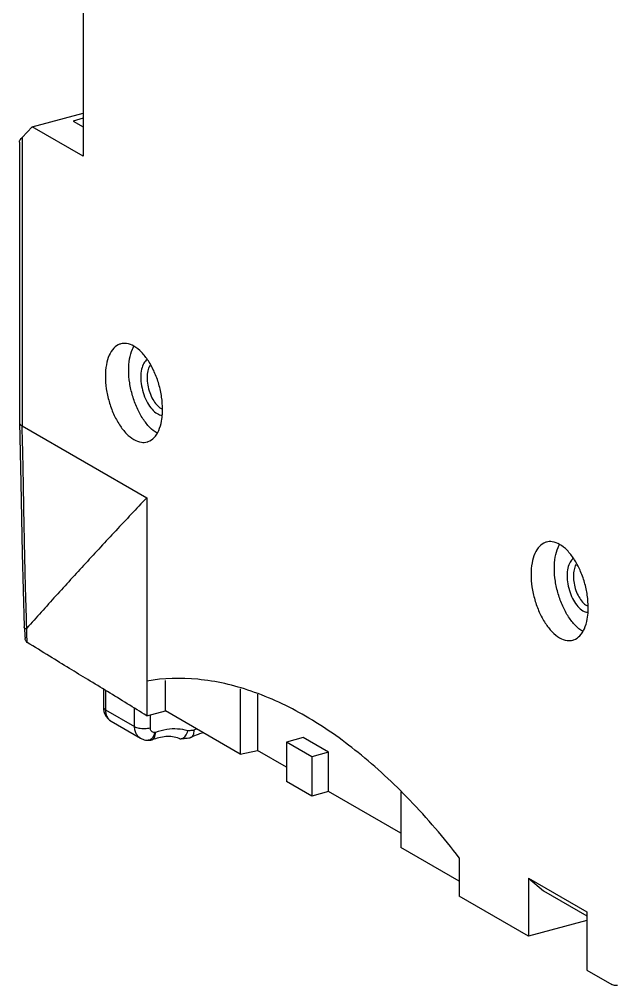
# Model space of a CAD drawing. Extents: x -77 to 255, y -304 to -148.
# Drawn here: x -42.56 to -16.18, y -264.03 to -221.22 of the extents above; entities that cross this region are included whole.
import ezdxf

# ---------------------------------------------------------------- set-up
doc = ezdxf.new("R2010")
doc.units = 0
doc.header["$LTSCALE"] = 1.21
doc.header["$MEASUREMENT"] = 0
doc.layers.get('0').update_dxf_attribs({"linetype": 'CONTINUOUS'})

msp = doc.modelspace()

# ---------------------------------------------------------------- linework, layer by layer
for p, q in [((-39.731, -194.46), (-39.731, -227.28)), ((-41.984, -225.979), (-39.731, -225.376)), ((-39.731, -225.595), (-40.179, -225.729)), ((-42.44, -226.461), (-41.984, -225.979)), ((-39.731, -227.28), (-41.984, -225.979)), ((-40.179, -225.729), (-39.731, -225.987)), ((-42.44, -226.461), (-42.44, -239.231)), ((-42.559, -226.664), (-42.559, -239.076)), ((-42.559, -239.076), (-42.559, -239.08)), ((-42.44, -239.231), (-36.917, -242.421)), ((-36.917, -242.421), (-36.917, -252.073)), ((-42.328, -248.297), (-42.325, -248.336)), ((-42.316, -248.463), (-42.309, -248.561)), ((-36.09, -251.852), (-36.09, -250.509)), ((-32.768, -250.877), (-32.768, -253.77)), ((-38.833, -250.895), (-38.833, -251.694)), ((-38.746, -250.948), (-38.746, -251.805)), ((-32.01, -251.112), (-32.01, -253.614)), ((-38.746, -251.805), (-37.451, -252.553)), ((-37.451, -252.553), (-37.451, -251.742)), ((-36.917, -252.073), (-36.09, -251.852)), ((-36.756, -252.03), (-36.756, -252.605)), ((-32.768, -253.77), (-36.09, -251.852)), ((-38.485, -252.32), (-37.19, -253.068)), ((-36.732, -253.159), (-36.678, -253.148)), ((-29.983, -253.038), (-30.727, -253.238)), ((-29.601, -253.888), (-30.727, -253.238)), ((-30.727, -253.238), (-30.727, -254.985)), ((-28.857, -253.689), (-29.983, -253.038)), ((-32.768, -253.77), (-32.01, -253.614)), ((-30.727, -254.356), (-32.01, -253.614)), ((-28.857, -253.689), (-29.601, -253.888)), ((-28.857, -255.436), (-28.857, -253.689)), ((-29.601, -253.888), (-29.601, -255.635)), ((-29.601, -255.635), (-30.727, -254.985)), ((-28.857, -255.436), (-29.601, -255.635)), ((-25.66, -257.282), (-28.857, -255.436)), ((-25.66, -255.444), (-25.66, -257.911)), ((-23.067, -259.409), (-25.66, -257.911)), ((-23.067, -258.371), (-23.067, -260.073)), ((-19.998, -259.271), (-17.408, -260.767)), ((-19.998, -259.271), (-19.337, -259.829)), ((-19.998, -259.271), (-19.998, -261.845)), ((-19.337, -259.829), (-17.408, -260.943)), ((-19.998, -261.845), (-23.067, -260.073)), ((-17.408, -261.151), (-19.998, -261.845)), ((-17.408, -260.767), (-17.408, -263.341)), ((-17.408, -263.341), (-16.31, -263.975))]:
    msp.add_line(p, q)
for points in [[(-42.559, -239.08), (-42.492, -241.759), (-42.429, -244.893), (-42.34, -248.142)], [(-42.34, -248.14), (-42.339, -248.164), (-42.336, -248.199), (-42.333, -248.228), (-42.328, -248.297)], [(-42.325, -248.336), (-42.322, -248.376), (-42.319, -248.418), (-42.316, -248.463)], [(-42.309, -248.561), (-42.306, -248.613), (-42.303, -248.649)]]:
    msp.add_lwpolyline(points)
for points, knots in [([(-42.559, -226.665), (-42.56, -226.648), (-42.547, -226.604), (-42.506, -226.535), (-42.464, -226.487), (-42.44, -226.461)], [0, 0, 0, 0, 0.0511999, 0.1323788, 0.2409947, 0.2409947, 0.2409947, 0.2409947]), ([(-38.063, -235.598), (-38.08, -235.603), (-38.198, -235.64), (-38.407, -235.79), (-38.603, -236.117), (-38.722, -236.544), (-38.76, -237.048), (-38.717, -237.598), (-38.594, -238.161), (-38.398, -238.7), (-38.141, -239.181), (-37.84, -239.571), (-37.601, -239.77), (-37.48, -239.84)], [0, 0, 0, 0, 0.054257, 0.370394, 0.738696, 1.180562, 1.689306, 2.247091, 2.830623, 3.411046, 3.963908, 4.460273, 4.881471, 4.881471, 4.881471, 4.881471]), ([(-37.48, -235.703), (-37.581, -235.645), (-37.773, -235.567), (-37.981, -235.577), (-38.063, -235.598)], [0, 0, 0, 0, 0.349579, 0.6041796, 0.6041796, 0.6041796, 0.6041796]), ([(-36.458, -239.557), (-36.575, -239.487), (-36.807, -239.293), (-37.104, -238.91), (-37.359, -238.435), (-37.556, -237.899), (-37.681, -237.339), (-37.727, -236.788), (-37.691, -236.282), (-37.607, -235.972), (-37.548, -235.836)], [0, 0, 0, 0, 0.406748, 0.897893, 1.444303, 2.020251, 2.603786, 3.163163, 3.673328, 4.117653, 4.117653, 4.117653, 4.117653]), ([(-36.213, -238.511), (-36.213, -238.325), (-36.243, -237.944), (-36.366, -237.382), (-36.562, -236.843), (-36.819, -236.362), (-37.12, -235.972), (-37.358, -235.773), (-37.48, -235.703)], [0, 0, 0, 0, 0.557785, 1.141317, 1.72174, 2.274602, 2.770967, 3.192165, 3.192165, 3.192165, 3.192165]), ([(-36.892, -236.289), (-36.953, -236.329), (-37.065, -236.464), (-37.159, -236.737), (-37.19, -237.081), (-37.153, -237.462), (-37.053, -237.846), (-36.897, -238.2), (-36.699, -238.491), (-36.533, -238.64), (-36.447, -238.69)], [0, 0, 0, 0, 0.217537, 0.506647, 0.855866, 1.24618, 1.649993, 2.042371, 2.399983, 2.699212, 2.699212, 2.699212, 2.699212]), ([(-36.754, -236.523), (-36.764, -236.537), (-36.819, -236.62), (-36.885, -236.812), (-36.91, -237.104), (-36.879, -237.428), (-36.792, -237.755), (-36.659, -238.053), (-36.492, -238.296), (-36.353, -238.42), (-36.281, -238.461)], [0, 0, 0, 0, 0.051885, 0.299162, 0.595707, 0.927102, 1.271252, 1.603663, 1.902041, 2.151513, 2.151513, 2.151513, 2.151513]), ([(-36.897, -239.944), (-36.879, -239.94), (-36.761, -239.903), (-36.553, -239.753), (-36.357, -239.426), (-36.255, -239.062), (-36.226, -238.813), (-36.219, -238.709)], [0, 0, 0, 0, 0.054257, 0.370394, 0.738696, 1.180562, 1.49177, 1.49177, 1.49177, 1.49177]), ([(-42.559, -239.08), (-42.558, -239.106), (-42.531, -239.171), (-42.474, -239.211), (-42.44, -239.231)], [0, 0, 0, 0, 0.0786158, 0.1991142, 0.1991142, 0.1991142, 0.1991142]), ([(-42.232, -248.139), (-42.241, -247.839), (-42.26, -247.231), (-42.285, -246.326), (-42.308, -245.431), (-42.327, -244.561), (-42.344, -243.717), (-42.358, -242.901), (-42.372, -242.114), (-42.385, -241.355), (-42.4, -240.623), (-42.418, -239.918), (-42.432, -239.457), (-42.44, -239.231)], [0, 0, 0, 0, 0.9015, 1.822367, 2.716339, 3.588926, 4.433226, 5.248215, 6.035655, 6.795279, 7.527127, 8.231831, 8.910648, 8.910648, 8.910648, 8.910648]), ([(-37.48, -239.84), (-37.379, -239.898), (-37.186, -239.976), (-36.979, -239.966), (-36.897, -239.944)], [0, 0, 0, 0, 0.349579, 0.6041796, 0.6041796, 0.6041796, 0.6041796]), ([(-36.917, -242.421), (-37.375, -242.904), (-38.282, -243.869), (-39.624, -245.317), (-40.939, -246.758), (-41.803, -247.719), (-42.23, -248.198)], [0, 0, 0, 0, 1.998438, 3.972872, 5.923241, 7.849488, 7.849488, 7.849488, 7.849488]), ([(-19.202, -244.378), (-19.219, -244.382), (-19.337, -244.419), (-19.546, -244.569), (-19.742, -244.897), (-19.861, -245.324), (-19.899, -245.827), (-19.856, -246.378), (-19.733, -246.94), (-19.537, -247.479), (-19.28, -247.961), (-18.979, -248.351), (-18.74, -248.549), (-18.619, -248.619)], [0, 0, 0, 0, 0.054257, 0.370394, 0.738696, 1.180562, 1.689306, 2.247091, 2.830623, 3.411046, 3.963908, 4.460273, 4.881471, 4.881471, 4.881471, 4.881471]), ([(-18.619, -244.482), (-18.72, -244.424), (-18.912, -244.346), (-19.12, -244.356), (-19.202, -244.378)], [0, 0, 0, 0, 0.349579, 0.6041796, 0.6041796, 0.6041796, 0.6041796]), ([(-17.597, -248.336), (-17.714, -248.267), (-17.946, -248.072), (-18.243, -247.69), (-18.498, -247.214), (-18.695, -246.679), (-18.82, -246.118), (-18.866, -245.567), (-18.83, -245.061), (-18.746, -244.751), (-18.687, -244.615)], [0, 0, 0, 0, 0.406748, 0.897893, 1.444303, 2.020251, 2.603786, 3.163163, 3.673328, 4.117653, 4.117653, 4.117653, 4.117653]), ([(-17.886, -245.287), (-17.916, -245.235), (-18.034, -245.042), (-18.259, -244.751), (-18.497, -244.552), (-18.619, -244.482)], [0, 0, 0, 0, 0.180733, 0.677097, 1.098296, 1.098296, 1.098296, 1.098296]), ([(-18.001, -245.106), (-18.065, -245.145), (-18.179, -245.278), (-18.271, -245.545), (-18.3, -245.876), (-18.265, -246.243), (-18.169, -246.612), (-18.019, -246.952), (-17.829, -247.232), (-17.669, -247.375), (-17.586, -247.423)], [0, 0, 0, 0, 0.223818, 0.501809, 0.837597, 1.212898, 1.601181, 1.978467, 2.322325, 2.610045, 2.610045, 2.610045, 2.610045]), ([(-17.352, -247.291), (-17.352, -247.105), (-17.382, -246.724), (-17.505, -246.162), (-17.68, -245.679), (-17.824, -245.395), (-17.886, -245.287)], [0, 0, 0, 0, 0.557785, 1.141317, 1.72174, 2.094256, 2.094256, 2.094256, 2.094256]), ([(-17.87, -245.343), (-17.88, -245.357), (-17.933, -245.437), (-17.997, -245.62), (-18.021, -245.899), (-17.99, -246.209), (-17.908, -246.52), (-17.781, -246.805), (-17.622, -247.037), (-17.489, -247.155), (-17.42, -247.195)], [0, 0, 0, 0, 0.050983, 0.28702, 0.570086, 0.886418, 1.214925, 1.532226, 1.817041, 2.055174, 2.055174, 2.055174, 2.055174]), ([(-18.036, -248.724), (-18.018, -248.719), (-17.9, -248.682), (-17.692, -248.532), (-17.496, -248.205), (-17.39, -247.827), (-17.362, -247.561), (-17.356, -247.443)], [0, 0, 0, 0, 0.054257, 0.370394, 0.738696, 1.180562, 1.537615, 1.537615, 1.537615, 1.537615]), ([(-42.23, -248.198), (-42.234, -248.203), (-42.242, -248.21), (-42.259, -248.221), (-42.281, -248.225), (-42.306, -248.217), (-42.325, -248.199), (-42.337, -248.173), (-42.339, -248.153), (-42.34, -248.143), (-42.34, -248.142)], [0, 0, 0, 0, 0.0175403, 0.0328429, 0.0591713, 0.0837561, 0.1091045, 0.1363704, 0.1669156, 0.1680699, 0.1680699, 0.1680699, 0.1680699]), ([(-42.227, -248.405), (-42.227, -248.387), (-42.228, -248.344), (-42.229, -248.276), (-42.23, -248.224), (-42.23, -248.198)], [0, 0, 0, 0, 0.0516633, 0.1290987, 0.2062816, 0.2062816, 0.2062816, 0.2062816]), ([(-42.212, -248.822), (-42.239, -248.805), (-42.285, -248.751), (-42.3, -248.684), (-42.303, -248.649)], [0, 0, 0, 0, 0.095481, 0.2011908, 0.2011908, 0.2011908, 0.2011908]), ([(-42.212, -248.822), (-42.213, -248.809), (-42.214, -248.783), (-42.216, -248.73), (-42.22, -248.639), (-42.224, -248.526), (-42.226, -248.439), (-42.227, -248.405)], [0, 0, 0, 0, 0.0394415, 0.0788294, 0.1574377, 0.3139682, 0.4178974, 0.4178974, 0.4178974, 0.4178974]), ([(-18.619, -248.619), (-18.518, -248.678), (-18.325, -248.756), (-18.118, -248.745), (-18.036, -248.724)], [0, 0, 0, 0, 0.349579, 0.6041796, 0.6041796, 0.6041796, 0.6041796]), ([(-36.917, -252.073), (-37.202, -251.895), (-37.779, -251.537), (-38.649, -251.006), (-39.505, -250.487), (-40.362, -249.965), (-41.258, -249.415), (-41.881, -249.028), (-42.212, -248.822)], [0, 0, 0, 0, 1.009282, 2.036242, 3.057795, 4.013936, 5.044961, 6.213513, 6.213513, 6.213513, 6.213513]), ([(-29.879, -252.093), (-30.645, -251.65), (-32.186, -250.923), (-34.589, -250.365), (-36.172, -250.409), (-36.917, -250.536)], [0, 0, 0, 0, 2.6547, 5.073918, 7.33938, 7.33938, 7.33938, 7.33938]), ([(-38.832, -251.694), (-38.833, -251.698), (-38.831, -251.721), (-38.805, -251.766), (-38.768, -251.792), (-38.746, -251.805)], [0, 0, 0, 0, 0.0118948, 0.0691717, 0.1460281, 0.1460281, 0.1460281, 0.1460281]), ([(-38.808, -251.89), (-38.792, -251.95), (-38.746, -252.067), (-38.634, -252.215), (-38.537, -252.29), (-38.485, -252.32)], [0, 0, 0, 0, 0.1879858, 0.3705189, 0.5512037, 0.5512037, 0.5512037, 0.5512037]), ([(-38.746, -251.805), (-38.746, -251.868), (-38.732, -251.989), (-38.668, -252.147), (-38.6, -252.231), (-38.564, -252.263)], [0, 0, 0, 0, 0.1889262, 0.3604632, 0.5060561, 0.5060561, 0.5060561, 0.5060561]), ([(-23.067, -258.371), (-23.753, -257.479), (-25.157, -255.829), (-27.433, -253.708), (-29.062, -252.565), (-29.879, -252.093)], [0, 0, 0, 0, 3.375228, 6.483088, 9.314784, 9.314784, 9.314784, 9.314784]), ([(-38.564, -252.263), (-38.559, -252.267), (-38.535, -252.288), (-38.508, -252.307), (-38.485, -252.32)], [0, 0, 0, 0, 0.01891938, 0.0972991, 0.0972991, 0.0972991, 0.0972991]), ([(-37.19, -253.068), (-37.21, -253.057), (-37.274, -253.013), (-37.366, -252.909), (-37.436, -252.742), (-37.451, -252.618), (-37.451, -252.553)], [0, 0, 0, 0, 0.0683394, 0.2321401, 0.4093968, 0.6033624, 0.6033624, 0.6033624, 0.6033624]), ([(-37.451, -252.553), (-37.424, -252.569), (-37.361, -252.595), (-37.255, -252.622), (-37.136, -252.637), (-37.008, -252.641), (-36.879, -252.631), (-36.796, -252.615), (-36.756, -252.605)], [0, 0, 0, 0, 0.0947642, 0.2031249, 0.3252747, 0.4561231, 0.5868026, 0.7101387, 0.7101387, 0.7101387, 0.7101387]), ([(-36.566, -252.822), (-36.592, -252.822), (-36.644, -252.812), (-36.708, -252.764), (-36.748, -252.691), (-36.756, -252.634), (-36.756, -252.605)], [0, 0, 0, 0, 0.077817, 0.1533078, 0.2330237, 0.3212805, 0.3212805, 0.3212805, 0.3212805]), ([(-36.566, -252.822), (-36.574, -252.862), (-36.596, -252.935), (-36.644, -253.032), (-36.689, -253.085), (-36.713, -253.105)], [0, 0, 0, 0, 0.1215722, 0.2283035, 0.3239521, 0.3239521, 0.3239521, 0.3239521]), ([(-36.678, -253.148), (-36.657, -253.139), (-36.614, -253.108), (-36.566, -253.034), (-36.534, -252.935), (-36.524, -252.861), (-36.522, -252.822)], [0, 0, 0, 0, 0.0677706, 0.1549856, 0.258789, 0.3777138, 0.3777138, 0.3777138, 0.3777138]), ([(-35.48, -253.078), (-35.572, -253.044), (-35.767, -252.997), (-36.072, -252.989), (-36.38, -253.04), (-36.58, -253.107), (-36.678, -253.148)], [0, 0, 0, 0, 0.295737, 0.596662, 0.909308, 1.227073, 1.227073, 1.227073, 1.227073]), ([(-36.522, -252.822), (-36.527, -252.822), (-36.536, -252.822), (-36.551, -252.822), (-36.561, -252.822), (-36.566, -252.822)], [0, 0, 0, 0, 0.01462346, 0.02953867, 0.04444871, 0.04444871, 0.04444871, 0.04444871]), ([(-35.094, -252.748), (-35.24, -252.7), (-35.554, -252.642), (-36.042, -252.67), (-36.363, -252.761), (-36.522, -252.822)], [0, 0, 0, 0, 0.462809, 0.945528, 1.455131, 1.455131, 1.455131, 1.455131]), ([(-35.395, -253.09), (-35.381, -253.088), (-35.337, -253.079), (-35.266, -253.041), (-35.193, -252.966), (-35.133, -252.866), (-35.105, -252.789), (-35.094, -252.748)], [0, 0, 0, 0, 0.0426876, 0.1330747, 0.2364824, 0.3531152, 0.4802562, 0.4802562, 0.4802562, 0.4802562]), ([(-34.833, -252.72), (-34.862, -252.724), (-34.92, -252.73), (-35.007, -252.739), (-35.065, -252.745), (-35.094, -252.748)], [0, 0, 0, 0, 0.087381, 0.1751203, 0.2620627, 0.2620627, 0.2620627, 0.2620627]), ([(-34.833, -252.72), (-34.832, -252.759), (-34.835, -252.83), (-34.857, -252.926), (-34.895, -252.996), (-34.93, -253.024), (-34.945, -253.033)], [0, 0, 0, 0, 0.1152106, 0.2137403, 0.2945569, 0.346806, 0.346806, 0.346806, 0.346806]), ([(-34.393, -252.828), (-34.476, -252.846), (-34.666, -252.901), (-34.847, -252.981), (-34.945, -253.033)], [0, 0, 0, 0, 0.256781, 0.5907683, 0.5907683, 0.5907683, 0.5907683]), ([(-37.19, -253.068), (-37.156, -253.088), (-37.084, -253.122), (-36.968, -253.153), (-36.888, -253.159), (-36.847, -253.159)], [0, 0, 0, 0, 0.1179273, 0.2370631, 0.3582165, 0.3582165, 0.3582165, 0.3582165]), ([(-36.847, -253.159), (-36.834, -253.159), (-36.808, -253.159), (-36.769, -253.159), (-36.744, -253.159), (-36.732, -253.159)], [0, 0, 0, 0, 0.0397118, 0.0794446, 0.1149798, 0.1149798, 0.1149798, 0.1149798]), ([(-35.48, -253.078), (-35.465, -253.084), (-35.437, -253.091), (-35.408, -253.091), (-35.395, -253.09)], [0, 0, 0, 0, 0.04671426, 0.0861792, 0.0861792, 0.0861792, 0.0861792]), ([(-35.395, -253.09), (-35.35, -253.085), (-35.259, -253.077), (-35.124, -253.062), (-35.033, -253.052), (-34.989, -253.046)], [0, 0, 0, 0, 0.1340758, 0.2740672, 0.4082498, 0.4082498, 0.4082498, 0.4082498]), ([(-34.945, -253.033), (-34.95, -253.035), (-34.964, -253.041), (-34.979, -253.045), (-34.989, -253.046)], [0, 0, 0, 0, 0.01584265, 0.04564451, 0.04564451, 0.04564451, 0.04564451]), ([(-16.051, -264.021), (-16.083, -264.03), (-16.174, -264.037), (-16.261, -264.003), (-16.31, -263.975)], [0, 0, 0, 0, 0.0993415, 0.2683708, 0.2683708, 0.2683708, 0.2683708])]:
    msp.add_open_spline(points, degree=3, knots=knots)
for points in [[(-37.548, -235.836), (-37.528, -235.79), (-37.506, -235.746), (-37.481, -235.703)], [(-36.281, -238.461), (-36.261, -238.473), (-36.241, -238.484), (-36.219, -238.492)], [(-36.447, -238.69), (-36.382, -238.727), (-36.309, -238.755), (-36.235, -238.761)], [(-36.219, -238.709), (-36.215, -238.643), (-36.213, -238.577), (-36.213, -238.511)], [(-18.687, -244.615), (-18.667, -244.57), (-18.645, -244.525), (-18.62, -244.482)], [(-17.586, -247.423), (-17.52, -247.461), (-17.445, -247.489), (-17.369, -247.492)], [(-17.42, -247.195), (-17.401, -247.206), (-17.382, -247.216), (-17.361, -247.224)], [(-17.356, -247.443), (-17.353, -247.392), (-17.352, -247.341), (-17.352, -247.291)], [(-42.23, -248.198), (-42.23, -248.179), (-42.231, -248.159), (-42.232, -248.139)], [(-38.833, -251.694), (-38.833, -251.76), (-38.825, -251.826), (-38.808, -251.89)], [(-34.689, -252.654), (-34.738, -252.674), (-34.786, -252.697), (-34.833, -252.72)], [(-36.786, -253.149), (-36.806, -253.155), (-36.827, -253.159), (-36.847, -253.159)], [(-36.749, -253.131), (-36.761, -253.138), (-36.773, -253.144), (-36.786, -253.149)], [(-36.713, -253.105), (-36.724, -253.115), (-36.736, -253.123), (-36.749, -253.131)]]:
    msp.add_open_spline(points, degree=3)

doc.saveas('drawing.dxf')
